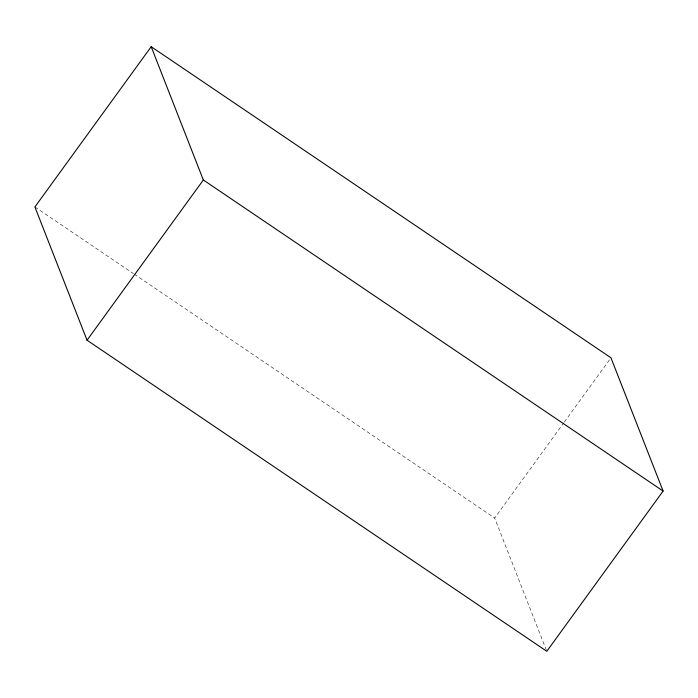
<?xml version="1.0" encoding="UTF-8"?>
<svg xmlns="http://www.w3.org/2000/svg" width="698" height="698" viewBox="0 0 698 698"><rect width="100%" height="100%" fill="white"/><g stroke="black" fill="none" stroke-linecap="round" stroke-linejoin="round"><path stroke-width="0.52" stroke-dasharray="3.49 2.62" d="M546.403 650.292L494.664 518.021L563.67 422.936M564.316 422.054L609.686 359.549M34.9 206.94L133.353 273.555M134.26 274.166L494.664 518.021"/><path stroke-width="1.05" d="M151.196 46.705L34.9 206.94L87.041 340.214L546.804 651.295L663.1 491.06L610.959 357.786L151.196 46.705L203.336 179.979L663.1 491.06M87.041 340.214L203.336 179.979"/></g></svg>
